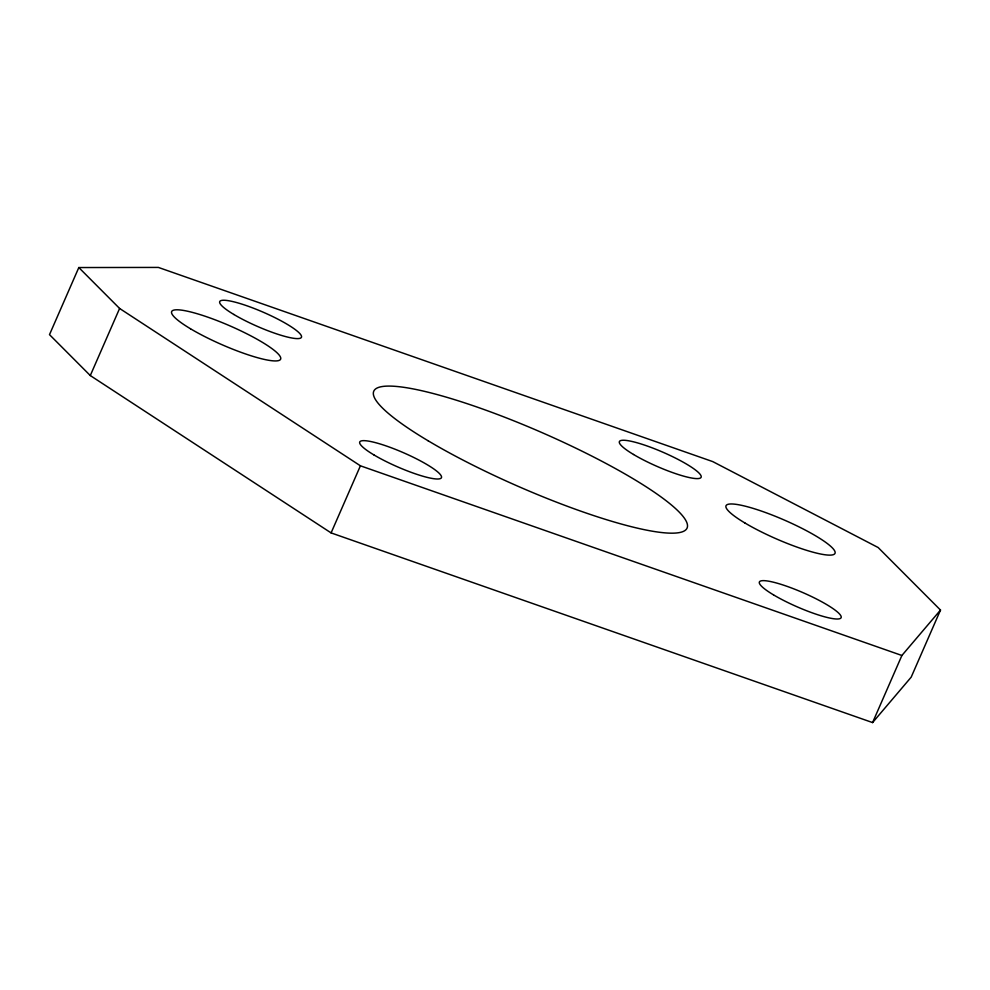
<?xml version="1.0" encoding="UTF-8"?>
<svg xmlns="http://www.w3.org/2000/svg" width="990" height="990" viewBox="0 0 990 990"><rect width="100%" height="100%" fill="white"/><g stroke="black" fill="none" stroke-linecap="round" stroke-linejoin="round"><path stroke-width="1.49" d="M78.816 267.548L49.5 334.645L90.288 375.557L331.093 532.905L872.586 722.576L911.184 677.16L940.5 610.063L878.155 547.532L712.775 461.612L158.388 267.424L78.816 267.548L119.604 308.459L360.41 465.807L901.89 655.479L940.5 610.063M90.288 375.557L119.604 308.459M331.093 532.905L360.41 465.807M872.586 722.576L901.89 655.479M427.977 440.686A170.948 29.391 23.6 0 0 684.783 530.64A170.948 29.391 23.6 0 0 478.479 407.546A170.948 29.391 23.6 0 0 427.977 440.686M633.526 454.484A44.599 7.673 23.6 0 0 700.524 477.947A44.599 7.673 23.6 0 0 646.705 445.834A44.599 7.673 23.6 0 0 633.526 454.484M773.524 594.879A44.599 7.673 23.6 0 0 840.522 618.342A44.599 7.673 23.6 0 0 786.704 586.229A44.599 7.673 23.6 0 0 773.524 594.879M373.861 454.88A44.599 7.673 23.6 0 0 440.847 478.343A44.599 7.673 23.6 0 0 387.028 446.23A44.599 7.673 23.6 0 0 373.861 454.88M233.863 314.486A44.599 7.673 23.6 0 0 300.849 337.949A44.599 7.673 23.6 0 0 247.042 305.836A44.599 7.673 23.6 0 0 233.863 314.486M744.876 522.955A59.462 10.222 23.6 0 0 834.199 554.251A59.462 10.222 23.6 0 0 762.449 511.434A59.462 10.222 23.6 0 0 744.876 522.955M190.501 328.767A59.462 10.222 23.6 0 0 279.824 360.063A59.462 10.222 23.6 0 0 208.061 317.246A59.462 10.222 23.6 0 0 190.501 328.767"/></g></svg>
